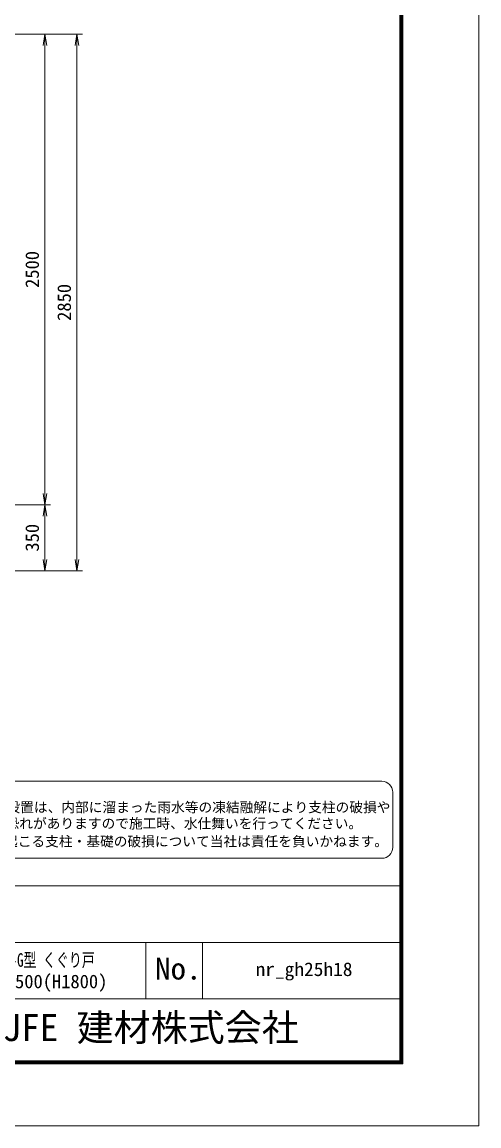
# Model space of a CAD drawing. Units: millimetres, scale not verified. Extents: x -6300 to 6300, y -4455 to 4455.
# Drawn here: x 3871 to 6300, y -4455 to 1408 of the extents above; entities that cross this region are included whole.
import ezdxf
from ezdxf.enums import TextEntityAlignment as Align

# ---------------------------------------------------------------- set-up
doc = ezdxf.new("R2010")
doc.units = ezdxf.units.MM
doc.header["$LTSCALE"] = 30
for name, color, linetype, lineweight in [('0-1_D-TTL', 7, 'Continuous', 9), ('0-2_D-TTL-TXT', 7, 'Continuous', 13), ('0-9_D-STR-DIM', 7, 'Continuous', 9), ('0-A_0', 7, 'Continuous', 9)]:
    doc.layers.add(name, color=color, linetype=linetype, lineweight=lineweight)
doc.styles.add('ＭＳ ゴシック', font='')
doc.styles.get('ＭＳ ゴシック').set_extended_font_data('MS Gothic')

# ---------------------------------------------------------------- blocks, each defined once
blk = doc.blocks.new('_Open')
at = {"layer": '0-A_0'}
blk.add_line((-30, 5), (0, 0), dxfattribs=at)
blk.add_lwpolyline([(-30, -5), (0, 0), (-30, 0)], dxfattribs=at)

msp = doc.modelspace()

# ---------------------------------------------------------------- linework, layer by layer
at = {"layer": '0-1_D-TTL'}
for p, q in [((3180.05, -3180), (5880.05, -3180)), ((3180.05, -3480), (5880.05, -3480)), ((4530.05, -3480), (4530.05, -3780)), ((4830.05, -3480), (4830.05, -3780)), ((3180.05, -3780), (5880.05, -3780))]:
    msp.add_line(p, q, dxfattribs=at)
at = {"layer": '0-1_D-TTL', "color": 2, "lineweight": 18}
msp.add_lwpolyline([(-6299.95, 4455), (6300.05, 4455), (6300.05, -4455), (-6299.95, -4455)], close=True, dxfattribs=at)
at = {"layer": '0-1_D-TTL'}
for points in [[(-5894.95, 4125), (5895.05, 4125), (5895.05, -4125), (-5894.95, -4125)], [(-5891.2, 4121.25), (5891.3, 4121.25), (5891.3, -4121.25), (-5891.2, -4121.25)], [(-5887.45, 4117.5), (5887.55, 4117.5), (5887.55, -4117.5), (-5887.45, -4117.5)], [(-5883.7, 4113.75), (5883.8, 4113.75), (5883.8, -4113.75), (-5883.7, -4113.75)], [(-5879.95, 4110), (5880.05, 4110), (5880.05, -4110), (-5879.95, -4110)]]:
    msp.add_lwpolyline(points, close=True, dxfattribs=at)
at = {"layer": '0-2_D-TTL-TXT', "color": 2}
for p, q in [((5783.56, -2624.43), (2924.84, -2624.43)), ((5842.01, -2975.11), (5842.01, -2682.87)), ((2924.84, -3033.56), (5783.56, -3033.56))]:
    msp.add_line(p, q, dxfattribs=at)
for centre, start, end in [((5783.56, -2682.87), 0, 90), ((5783.56, -2975.11), 270, 0)]:
    msp.add_arc(centre, 58.45, start, end, dxfattribs=at)
at = {"layer": '0-9_D-STR-DIM'}
for p, q in [((3382.7, 1343.84), (4022.7, 1343.84)), ((3382.7, 1343.84), (4192.7, 1343.84)), ((3992.7, -1096.16), (3992.7, 1283.84)), ((4162.7, -1446.16), (4162.7, 1283.84)), ((3207.7, -1156.16), (4022.7, -1156.16)), ((3207.7, -1156.16), (4022.7, -1156.16)), ((3992.7, -1216.16), (3992.7, -1446.16)), ((3062.95, -1506.16), (4192.7, -1506.16)), ((3062.95, -1506.16), (4022.7, -1506.16))]:
    msp.add_line(p, q, dxfattribs=at)

# ---------------------------------------------------------------- block references
at = {"layer": '0-9_D-STR-DIM', "xscale": 2, "yscale": 2}
for p, rotation in [((3992.7, 1343.84), 90), ((4162.7, 1343.84), 90), ((3992.7, -1156.16), 270), ((3992.7, -1156.16), 90), ((3992.7, -1506.16), 270), ((4162.7, -1506.16), 270)]:
    msp.add_blockref('_Open', p, dxfattribs=dict(at, rotation=rotation))

# ---------------------------------------------------------------- texts
at = {"layer": '0-2_D-TTL-TXT', "style": 'ＭＳ ゴシック'}
for s, height, p in [('凍結の恐れがある場所への設置は、内部に溜まった雨水等の凍結融解により支柱の破損や', 53.45, (2913.37, -2805.23)), ('コンクリート基礎の破損の恐れがありますので施工時、水仕舞いを行ってください。', 53.45, (2908.56, -2891.06)), ('施工による水仕舞い不備で起こる支柱・基礎の破損について当社は責任を負いかねます。 ', 53.45, (2900.39, -2986.32)), ('H2500(H1800)', 72.14, (3735.76, -3745.31)), ('JFE 建材株式会社', 144.3, (3768.62, -4047.76))]:
    msp.add_text(s, height=height, dxfattribs=at).set_placement(p, align=Align.BOTTOM_LEFT)
for s, height, width, p in [('NR-G型 くぐり戸', 72.14, 0.7, (3741.57, -3631.53)), ('No.', 115.5, 1.05, (4578.05, -3712.2)), ('nr_gh25h18', 72.14, 1.05, (5112.55, -3680.54))]:
    msp.add_text(s, height=height, dxfattribs=dict(at, width=width)).set_placement(p, align=Align.BOTTOM_LEFT)
at = {"layer": '0-9_D-STR-DIM', "style": 'ＭＳ ゴシック'}
for s, p in [('2500', (3982.58, -4.04)), ('2850', (4152.58, -179.04)), ('350', (3982.58, -1404.47))]:
    msp.add_text(s, height=72.14, rotation=90, dxfattribs=at).set_placement(p, align=Align.BOTTOM_LEFT)

doc.saveas('drawing.dxf')
